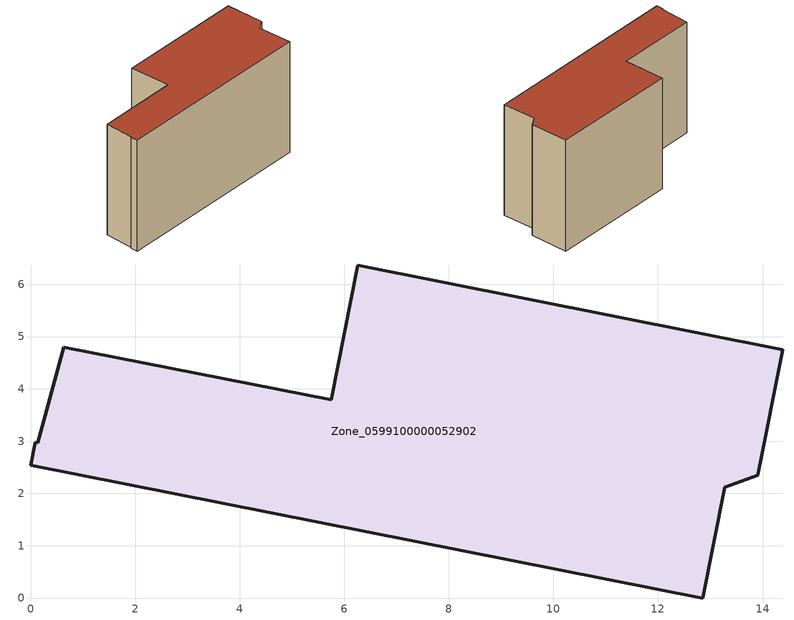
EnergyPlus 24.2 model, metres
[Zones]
Zone_0599100000052902
 floor ground (C_G): 0.14,2.97 0.64,4.79 5.75,3.79 6.26,6.37 14.39,4.75 13.91,2.35 13.28,2.12 12.86,0 0,2.54 0.09,2.98 z0
 wall outside (C_F): 0.09,2.98 0,2.54 12.86,0 13.28,2.12 13.91,2.35 14.39,4.75 6.26,6.37 5.75,3.79 0.64,4.79 0.14,2.97 0.09,2.98 z0:7.32
 roof outside (C_R): 0.64,4.79 0.14,2.97 0.09,2.98 0,2.54 12.86,0 13.28,2.12 13.91,2.35 14.39,4.75 6.26,6.37 5.75,3.79 z7.32
[BUILDING]
Pand.0599100000052902: North Axis=0; Terrain=City; Loads Convergence Tolerance Value=0.04; Temperature Convergence Tolerance Value=0.4; Solar Distribution=FullExterior; Maximum Number of Warmup Days=25; Minimum Number of Warmup Days=1
[Site:Location]
Rotterdam.The.Hague.AP_ZH_NLD Design_Conditions: Latitude=51.96; Longitude=4.45; Time Zone=1; Elevation=-4.5
[SITE:GROUNDTEMPERATURE:BUILDINGSURFACE]
18, 18, 18, 18, 18, 18, 18, 18, 18, 18, 18, 18
[MATERIAL] Thermal Absorptance=0.9; Solar Absorptance=0.7; Visible Absorptance=0.7
Name | Roughness | Thickness | Conductivity | Density | Specific Heat
G.TI.1946 | MediumSmooth | 0.15 | 1 | 540 | 1210
F.TI.1946 | Rough | 0.3 | 0.857143 | 1920 | 840
R.TI.1946 | MediumRough | 0.2 | 0.1 | 1500 | 1000
[CONSTRUCTION]
C_G: G.TI.1946
C_F: F.TI.1946
C_R: R.TI.1946
[ZONE]
Zone_0599100000052902: Type=1; Multiplier=1; Ceiling Height=Autocalculate; Volume=Autocalculate; Floor Area=autocalculate; Part of Total Floor Area=Yes
[ZONEINFILTRATION:DESIGNFLOWRATE]
Infil_Zone_0599100000052902: Zone or ZoneList or Space or SpaceList=Zone_0599100000052902; Schedule=AlwaysOn; Design Flow Rate Calculation Method=Flow/Area; Flow Rate per Floor Area=0.003; Constant Term Coefficient=1; Temperature Term Coefficient=0; Velocity Term Coefficient=0; Velocity Squared Term Coefficient=0
[HVACTEMPLATE:ZONE:IDEALLOADSAIRSYSTEM]
Zone_0599100000052902: Maximum Heating Supply Air Temperature=50; Minimum Cooling Supply Air Temperature=13; Maximum Heating Supply Air Humidity Ratio=0.0156; Minimum Cooling Supply Air Humidity Ratio=0.0077; Heating Limit=NoLimit; Cooling Limit=NoLimit; Dehumidification Control Type=ConstantSensibleHeatRatio; Cooling Sensible Heat Ratio=0.7; Dehumidification Setpoint=60; Humidification Control Type=None; Humidification Setpoint=30; Outdoor Air Method=None; Outdoor Air Flow Rate per Person=0.00944; Outdoor Air Flow Rate per Zone Floor Area=0; Outdoor Air Flow Rate per Zone=0; Demand Controlled Ventilation Type=None; Outdoor Air Economizer Type=NoEconomizer; Heat Recovery Type=None; Sensible Heat Recovery Effectiveness=0.7; Latent Heat Recovery Effectiveness=0.65
[ZONECONTROL:THERMOSTAT]
ThermostatControl_Zone_0599100000052902: Zone or ZoneList=Zone_0599100000052902; Control Type Schedule=DualSetpointControlType; Control 1=Thermostat_Zone_0599100000052902; Temperature Difference Between Cutout And Setpoint=0
[THERMOSTATSETPOINT:DUALSETPOINT]
Thermostat_Zone_0599100000052902: Heating Setpoint Temperature Schedule=HeatingSetpoint_Zone_0599100000052902; Cooling Setpoint Temperature Schedule=CoolingSetpoint_Zone_0599100000052902
[SCHEDULE:COMPACT]
HeatingSetpoint_Zone_0599100000052902: Through: 12/31, For: AllDays, Until: 24:00, 21
CoolingSetpoint_Zone_0599100000052902: Through: 12/31, For: AllDays, Until: 24:00, 24
DualSetpointControlType: Through: 12/31, For: AllDays, Until: 24:00, 4
AlwaysOn: Through: 12/31, For: AllDays, Until: 24:00, 1
